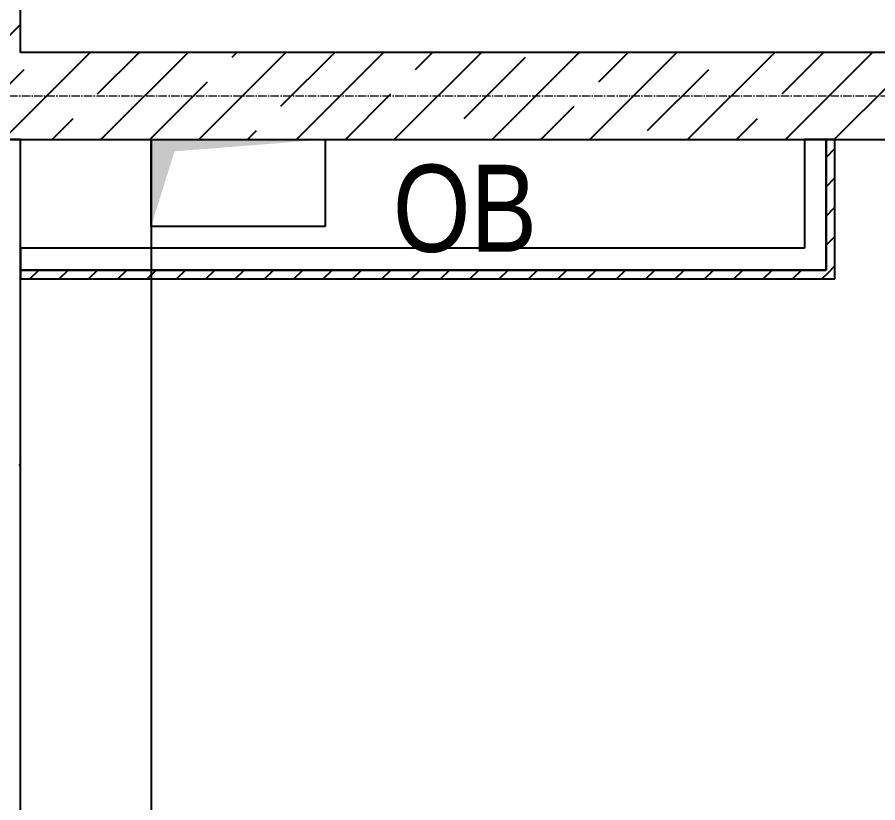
# Model space of a CAD drawing. Header units: millimetres. Extents: x -231292 to 573618, y -153144 to 564035.
# Drawn here: x 8996 to 10972, y 262343 to 264147 of the extents above; entities that cross this region are included whole.
import ezdxf

# ---------------------------------------------------------------- set-up
doc = ezdxf.new("R2010")
doc.units = ezdxf.units.MM
doc.linetypes.add('CENTER2', pattern=[28.575, 19.05, -3.175, 3.175, -3.175])
doc.layers.get('0').update_dxf_attribs({"color": 250})
for name, color, linetype, lineweight in [('АР_Стены ГКЛ', 250, 'Continuous', 15), ('АР_Стены ЖБ', 250, 'Continuous', 35), ('АР_Стены ПЕНОблок', 250, 'Continuous', 20), ('АР_Штриховка', 250, 'Continuous', 0), ('ОВ_Отопление', 250, 'Continuous', 0), ('РД_Оси_100', 250, 'Continuous', 0)]:
    doc.layers.add(name, color=color, linetype=linetype, lineweight=lineweight)
doc.layers.add('КР_Балки-0.5', color=60, linetype='Continuous', lineweight=50, plot=False)
doc.styles.add('style1', font='ARIALN.TTF')

# ---------------------------------------------------------------- blocks, each defined once
blk = doc.blocks.new('оси_рен')
at = {"layer": 'РД_Оси_100', "color": 251, "linetype": 'CENTER2', "true_color": 0x636466}
blk.add_line((1189697.958, 213313.25), (1241712.916, 213313.25), dxfattribs=at)

msp = doc.modelspace()

# ---------------------------------------------------------------- hatches: boundary and pattern name
at = {"layer": 'АР_Стены ГКЛ', "linetype": 'Continuous', "lineweight": 25, "true_color": 0x000000}
h = msp.add_hatch(dxfattribs=at)
h.set_pattern_fill('ANSI31', color=18, scale=15, angle=-360, style=0)
h.set_pattern_definition([(45, (-195344.934, 50353), (-33.6759605, 33.6759605), [])])
h.paths.add_polyline_path([(10873.243, 263866.253), (10853.243, 263866.253), (10853.243, 263566.253), (10873.243, 263546.253)], flags=0)
h = msp.add_hatch(dxfattribs=at)
h.set_pattern_fill('ANSI31', color=18, scale=15, style=0)
h.set_pattern_definition([(45, (-195344.934, 50353), (-33.6759605, 33.6759605), [])])
h.paths.add_polyline_path([(10873.243, 263546.253), (10853.243, 263566.253), (9003.243, 263566.253), (9003.243, 263546.253)], flags=0)

# ---------------------------------------------------------------- linework, layer by layer
at = {"color": 18, "linetype": 'Continuous', "lineweight": 25, "true_color": 0x000000}
for p, q in [((9303.243, 263666.253), (9303.243, 263866.253)), ((9303.243, 263866.253), (9703.243, 263866.253)), ((9303.243, 263666.253), (9303.243, 263866.253)), ((9303.243, 263866.253), (9703.243, 263866.253)), ((9703.243, 263866.253), (9703.243, 263666.253)), ((9703.243, 263866.253), (9703.243, 263666.253)), ((9703.243, 263666.253), (9303.243, 263666.253)), ((9703.243, 263666.253), (9303.243, 263666.253))]:
    msp.add_line(p, q, dxfattribs=at)
msp.add_solid([(9303.243, 263666.253), (9303.243, 263866.253), (9357.102, 263838.938), (9703.243, 263866.253)], dxfattribs=at)
msp.add_solid([(9303.243, 263666.253), (9303.243, 263866.253), (9357.102, 263838.938), (9703.243, 263866.253)], dxfattribs=at)
at = {"layer": 'АР_Стены ГКЛ', "color": 18, "linetype": 'Continuous', "lineweight": 25, "true_color": 0x000000}
for p, q in [((10853.243, 263866.253), (10803.243, 263866.253)), ((10803.243, 263866.253), (10803.243, 263616.253)), ((10853.243, 263566.253), (10853.243, 263866.253)), ((10873.243, 263866.253), (10853.243, 263866.253)), ((10853.243, 263866.253), (10853.243, 263566.253)), ((10873.243, 263546.253), (10873.243, 263866.253)), ((10803.243, 263616.253), (9003.243, 263616.253)), ((9003.243, 263616.253), (9003.243, 263566.253)), ((9003.243, 263566.253), (10853.243, 263566.253)), ((10853.243, 263566.253), (9003.243, 263566.253)), ((9003.243, 263566.253), (9003.243, 263546.253)), ((9003.243, 263546.253), (10873.243, 263546.253))]:
    msp.add_line(p, q, dxfattribs=at)
at = {"layer": 'АР_Стены ЖБ', "color": 18, "linetype": 'Continuous', "lineweight": 25, "true_color": 0x000000}
for p, q in [((9003.243, 264066.253), (9003.243, 273466.253)), ((13003.243, 264066.253), (9003.243, 264066.253)), ((8803.243, 263866.253), (13203.243, 263866.253))]:
    msp.add_line(p, q, dxfattribs=at)
at = {"layer": 'АР_Стены ПЕНОблок', "color": 18, "linetype": 'Continuous', "lineweight": 25, "true_color": 0x000000}
for p, q in [((9003.243, 263866.253), (8803.243, 263866.253)), ((9003.243, 187666.253), (9003.243, 263866.253))]:
    msp.add_line(p, q, dxfattribs=at)
at = {"layer": 'АР_Штриховка', "color": 18, "linetype": 'Continuous', "lineweight": 25, "true_color": 0x000000}
for p, q in [((8803.243, 263930.448), (9003.243, 264130.448)), ((8963.554, 263866.253), (9163.554, 264066.253)), ((9180.399, 263970.845), (9275.807, 264066.253)), ((9188.061, 263866.253), (9388.061, 264066.253)), ((9412.567, 263866.253), (9612.567, 264066.253)), ((9489.096, 264055.035), (9500.314, 264066.253)), ((9601.349, 263942.782), (9724.82, 264066.253)), ((9637.073, 263866.253), (9837.073, 264066.253)), ((9861.58, 263866.253), (10061.58, 264066.253)), ((9910.045, 264026.971), (9949.327, 264066.253)), ((10022.298, 263914.718), (10162.615, 264055.035)), ((10086.086, 263866.253), (10286.086, 264066.253)), ((10310.593, 263866.253), (10510.593, 264066.253)), ((10330.995, 263998.908), (10398.339, 264066.253)), ((10535.099, 263866.253), (10735.099, 264066.253)), ((10751.944, 263970.845), (10847.352, 264066.253)), ((10759.605, 263866.253), (10959.605, 264066.253)), ((8871.703, 263886.655), (9012.02, 264026.971)), ((10443.248, 263886.655), (10583.564, 264026.971)), ((9300.314, 263866.253), (9432.969, 263998.908)), ((10871.859, 263866.253), (11004.514, 263998.908)), ((9749.327, 263866.253), (9853.919, 263970.845)), ((10198.339, 263866.253), (10274.868, 263942.782)), ((9075.807, 263866.253), (9124.273, 263914.718)), ((10647.352, 263866.253), (10695.818, 263914.718)), ((9524.82, 263866.253), (9545.222, 263886.655)), ((9001.504, 263131.209), (9003.243, 263130.036)), ((9001.606, 263131.435), (9003.243, 263132.063)), ((9000.352, 263118.524), (9003.243, 263118.271)), ((9000.353, 263118.534), (9003.243, 263121.978))]:
    msp.add_line(p, q, dxfattribs=at)
at = {"layer": 'КР_Балки-0.5', "color": 18, "lineweight": 25, "ltscale": 200, "true_color": 0x000000}
for p, q in [((8803.244, 263866.253), (9303.244, 263866.253)), ((9303.244, 263866.253), (9303.244, 237366.253))]:
    msp.add_line(p, q, dxfattribs=at)
at = {"layer": 'ОВ_Отопление', "color": 18, "lineweight": 25, "true_color": 0x000000}
for p, q in [((9003.243, 263866.253), (10803.243, 263866.253)), ((9003.243, 263616.253), (9003.243, 263866.253)), ((10803.243, 263866.253), (10803.243, 263616.253)), ((10803.243, 263616.253), (9003.243, 263616.253))]:
    msp.add_line(p, q, dxfattribs=at)

# ---------------------------------------------------------------- block references
at = {"rotation": 359.999868838025}
msp.add_blockref('оси_рен', (-1186750.035, 50655.808), dxfattribs=at)

# ---------------------------------------------------------------- texts
at = {"layer": 'ОВ_Отопление', "color": 18, "lineweight": 25, "true_color": 0x000000, "style": 'style1'}
msp.add_text('ОВ', height=200, dxfattribs=at).set_placement((9858.393, 263608.23))

doc.saveas('drawing.dxf')
